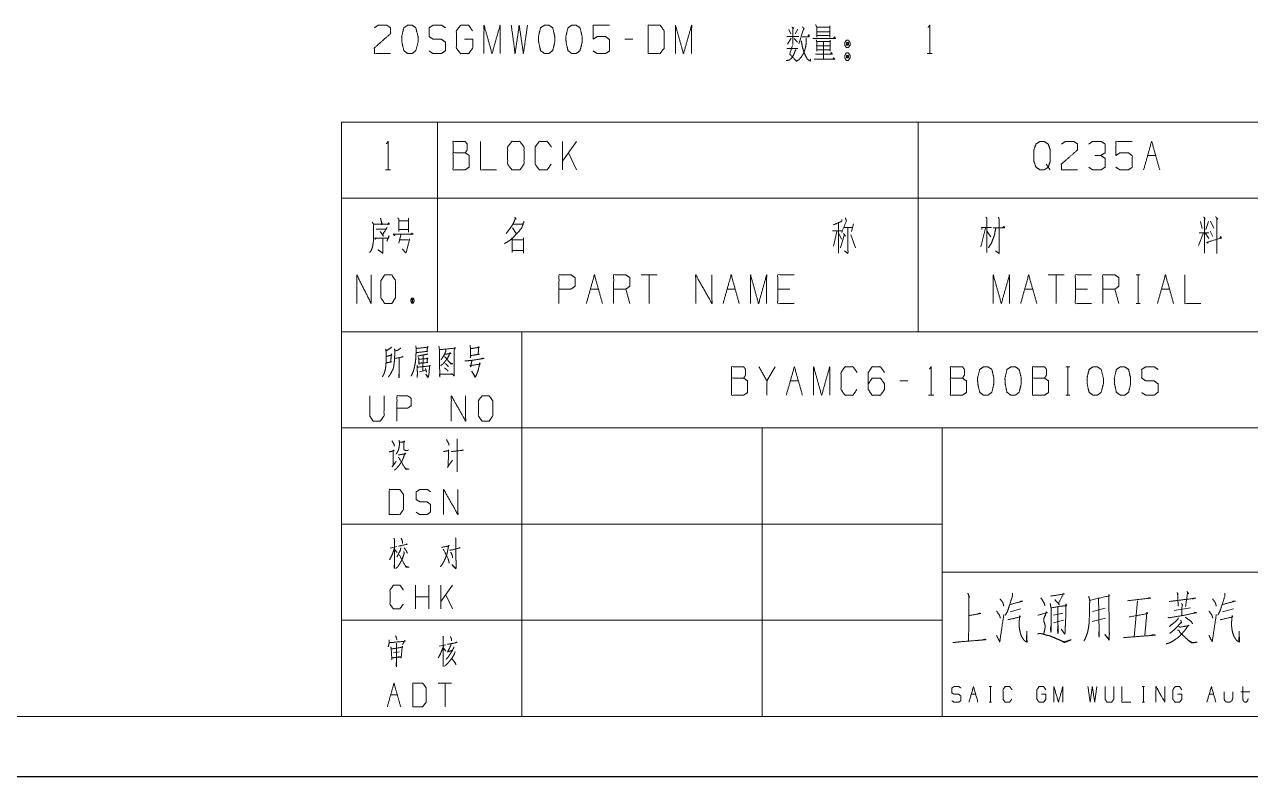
# Model space of a CAD drawing. Header units: millimetres. Extents: x 2210 to 79821, y -19430 to 2344.
# Drawn here: x 4108.9 to 4210.9, y 1492.8 to 1555.4 of the extents above; entities that cross this region are included whole.
import ezdxf

# ---------------------------------------------------------------- set-up
doc = ezdxf.new("R2010")
doc.units = ezdxf.units.MM
doc.layers.add('101', color=7, linetype='Continuous', true_color=0xffffff)

msp = doc.modelspace()

# ---------------------------------------------------------------- linework, layer by layer
msp.add_line((2209.78, 1492.82), (13049.16, 1492.82))
at = {"layer": '101', "color": 72, "linetype": 'Continuous', "lineweight": 18}
for p, q in [((4172.5, 1554.97), (4172.66, 1554.62)), ((4173.25, 1555.02), (4173.02, 1554.62)), ((4159.52, 1554.17), (4158.84, 1554.17)), ((4172.7, 1554.27), (4172.38, 1553.77)), ((4172.93, 1554.24), (4173.21, 1553.92)), ((4172.34, 1553.39), (4173.26, 1553.39)), ((4184.01, 1552.97), (4184.43, 1552.97)), ((4135.27, 1547.28), (4143.27, 1547.28)), ((4135.27, 1547.28), (4135.27, 1540.93)), ((4143.27, 1547.28), (4143.27, 1540.93)), ((4143.27, 1547.28), (4183.27, 1547.28)), ((4183.27, 1547.28), (4213.27, 1547.28)), ((4183.27, 1547.28), (4183.27, 1540.93)), ((4153.67, 1543.3), (4153.67, 1545.67)), ((4154.84, 1545.67), (4153.67, 1544.02)), ((4154.84, 1543.3), (4154.17, 1544.72)), ((4202.35, 1544.5), (4203.02, 1544.5)), ((4138.93, 1543.3), (4139.36, 1543.3)), ((4135.27, 1540.93), (4135.27, 1529.82)), ((4135.27, 1540.93), (4143.27, 1540.93)), ((4143.27, 1540.93), (4143.27, 1529.82)), ((4143.27, 1540.93), (4183.27, 1540.93)), ((4183.27, 1540.93), (4183.27, 1529.82)), ((4183.27, 1540.93), (4213.27, 1540.93)), ((4140.03, 1539.05), (4140.84, 1539.05)), ((4140.86, 1539.27), (4140.86, 1538.12)), ((4149.5, 1538.47), (4149.81, 1538)), ((4176.62, 1538.9), (4176.62, 1536.37)), ((4177.04, 1538.5), (4177.82, 1538.5)), ((4177.89, 1538.8), (4177.72, 1538.17)), ((4188.87, 1538.45), (4188.48, 1536.9)), ((4206.76, 1539), (4206.88, 1538.42)), ((4207.41, 1539), (4207.2, 1538.35)), ((4207.59, 1539.02), (4207.87, 1538.45)), ((4140.03, 1538.35), (4140.84, 1538.35)), ((4140.21, 1537.9), (4140.03, 1537.2)), ((4140.07, 1537.47), (4140.86, 1537.47)), ((4176.14, 1538.22), (4176.9, 1538.22)), ((4176.48, 1538.17), (4176.21, 1536.95)), ((4176.66, 1538), (4176.87, 1537.52)), ((4177.13, 1537.95), (4176.81, 1536.82)), ((4177.06, 1538), (4177.2, 1537.77)), ((4177.65, 1537.9), (4178.05, 1536.8)), ((4189.01, 1538.17), (4189.31, 1537.72)), ((4206.99, 1538.07), (4206.58, 1537)), ((4206.64, 1538.07), (4207.45, 1538.07)), ((4207.13, 1538.07), (4207.45, 1537.6)), ((4207.57, 1538.2), (4207.79, 1537.75)), ((4161.54, 1534.56), (4160.2, 1534.56)), ((4160.87, 1534.56), (4160.87, 1532.18)), ((4195.41, 1534.56), (4194.07, 1534.56)), ((4194.74, 1534.56), (4194.74, 1532.18)), ((4201.39, 1534.56), (4201.73, 1534.56)), ((4201.57, 1534.56), (4201.57, 1532.18)), ((4155.98, 1533.38), (4156.66, 1533.38)), ((4159.27, 1532.18), (4158.93, 1533.38)), ((4167.37, 1533.38), (4168.04, 1533.38)), ((4172.59, 1533.38), (4171.58, 1533.38)), ((4192.12, 1533.38), (4192.8, 1533.38)), ((4197.35, 1533.38), (4196.34, 1533.38)), ((4199.96, 1532.18), (4199.63, 1533.38)), ((4203.51, 1533.38), (4204.18, 1533.38)), ((4141.11, 1532.63), (4141.25, 1532.21)), ((4201.39, 1532.18), (4201.73, 1532.18)), ((4135.27, 1529.82), (4143.27, 1529.82)), ((4143.27, 1529.82), (4183.27, 1529.82)), ((4183.27, 1529.82), (4213.27, 1529.82)), ((4142.06, 1527.87), (4142.04, 1526.57)), ((4141.76, 1526.48), (4142.31, 1526.63)), ((4171.35, 1526.92), (4170.68, 1525.74)), ((4195.54, 1526.92), (4195.88, 1526.92)), ((4195.72, 1526.92), (4195.72, 1524.54)), ((4172.62, 1525.74), (4173.29, 1525.74)), ((4182.4, 1525.74), (4181.73, 1525.74)), ((4184.13, 1524.54), (4184.55, 1524.54)), ((4195.54, 1524.54), (4195.88, 1524.54)), ((4139.88, 1511.97), (4139.33, 1511.83)), ((4139.69, 1511.72), (4139.9, 1511.45)), ((4141.43, 1506.77), (4141.43, 1508.73)), ((4142.55, 1506.77), (4142.55, 1508.73)), ((4143.55, 1506.77), (4143.55, 1508.73)), ((4144.52, 1508.73), (4143.55, 1507.37)), ((4144.52, 1506.77), (4143.96, 1507.95)), ((4142.55, 1507.76), (4141.43, 1507.76)), ((4198.81, 1506.83), (4197.76, 1506.55)), ((4201.51, 1507.45), (4201.24, 1504.45)), ((4204.56, 1506.62), (4205.93, 1506.86)), ((4190.91, 1506.52), (4191.81, 1506.76)), ((4194.51, 1506.24), (4195.29, 1506.41)), ((4194.51, 1505.62), (4195.34, 1505.83)), ((4197.73, 1505.72), (4198.85, 1506)), ((4208.58, 1506.52), (4209.49, 1506.76)), ((4143.96, 1503.79), (4143.39, 1503.66)), ((4139.59, 1503.1), (4140.11, 1503.19)), ((4143.76, 1503.5), (4143.95, 1503.25)), ((4144.44, 1500.59), (4143.33, 1500.59)), ((4143.89, 1500.59), (4143.89, 1498.62)), ((4187.68, 1499.66), (4188.05, 1499.66)), ((4189.18, 1500.31), (4189.36, 1500.31)), ((4189.28, 1500.31), (4189.28, 1499)), ((4201.91, 1500.31), (4202.09, 1500.31)), ((4202, 1500.31), (4202, 1499)), ((4207.48, 1499.66), (4207.85, 1499.66)), ((4210.12, 1499.87), (4210.85, 1499.87)), ((4139.37, 1499.62), (4139.92, 1499.62)), ((4189.18, 1499), (4189.36, 1499)), ((4201.91, 1499), (4202.09, 1499))]:
    msp.add_line(p, q, dxfattribs=at)
at = {"layer": '101', "color": 133, "linetype": 'Continuous', "lineweight": 18}
for p, q in [((4135.27, 1529.82), (4315.27, 1529.82)), ((4135.27, 1529.82), (4135.27, 1497.82)), ((4150.27, 1529.82), (4150.27, 1497.82)), ((4135.27, 1521.82), (4315.27, 1521.82)), ((4170.27, 1521.82), (4170.27, 1497.82)), ((4185.27, 1521.82), (4185.27, 1497.82)), ((4135.27, 1513.82), (4185.27, 1513.82)), ((4185.27, 1509.82), (4294.27, 1509.82)), ((4135.27, 1505.82), (4185.27, 1505.82)), ((3925.27, 1497.82), (4315.27, 1497.82)), ((4135.27, 1497.82), (4315.27, 1497.82)), ((3900.27, 1492.82), (4320.27, 1492.82))]:
    msp.add_line(p, q, dxfattribs=at)
at = {"layer": '101', "color": 72, "linetype": 'Continuous', "lineweight": 18}
for points, knots in [([(4138.02, 1555.12), (4138.34, 1555.34), (4139.03, 1555.34), (4139.36, 1555.12), (4139.36, 1554.64), (4138, 1553.44), (4138.02, 1552.97), (4139.36, 1552.97)], [0, 0, 0.069691, 0.192976, 0.265273, 0.350228, 0.674741, 0.759753, 1, 1]), ([(4141.13, 1552.97), (4141.46, 1553.22), (4141.64, 1553.92), (4141.64, 1554.39), (4141.46, 1555.12), (4141.13, 1555.34), (4140.79, 1555.34), (4140.46, 1555.12), (4140.28, 1554.39), (4140.3, 1553.92), (4140.46, 1553.22), (4140.79, 1552.97), (4141.13, 1552.97)], [0, 0, 0.067524, 0.18397, 0.260583, 0.380943, 0.446139, 0.500306, 0.565503, 0.685862, 0.762528, 0.878309, 0.945834, 1, 1]), ([(4142.56, 1553.19), (4142.89, 1552.97), (4143.58, 1552.97), (4143.92, 1553.22), (4143.92, 1553.92), (4143.58, 1554.17), (4142.91, 1554.17), (4142.56, 1554.39), (4142.56, 1555.12), (4142.91, 1555.34), (4143.58, 1555.34), (4143.92, 1555.12)], [0, 0, 0.068037, 0.184056, 0.254519, 0.372335, 0.442798, 0.555842, 0.62637, 0.748394, 0.818922, 0.931966, 1, 1]), ([(4145.52, 1554.17), (4146.19, 1554.17), (4146.19, 1553.44), (4145.86, 1552.97), (4145.17, 1552.97), (4144.83, 1553.44), (4144.83, 1554.87), (4145.19, 1555.34), (4145.84, 1555.34), (4146.18, 1554.87)], [0, 0, 0.103298, 0.214798, 0.304263, 0.410276, 0.499742, 0.718897, 0.809959, 0.910536, 1, 1]), ([(4147.13, 1552.97), (4147.13, 1555.34), (4147.8, 1552.97), (4148.47, 1555.34), (4148.47, 1552.97)], [0, 0, 0.245192, 0.5, 0.754808, 1, 1]), ([(4149.4, 1555.34), (4149.72, 1552.97), (4150.06, 1555.34), (4150.41, 1552.97), (4150.75, 1555.34)], [0, 0, 0.249745, 0.499742, 0.750003, 1, 1]), ([(4152.51, 1552.97), (4152.85, 1553.22), (4153.02, 1553.92), (4153.02, 1554.39), (4152.85, 1555.12), (4152.51, 1555.34), (4152.17, 1555.34), (4151.84, 1555.12), (4151.66, 1554.39), (4151.68, 1553.92), (4151.84, 1553.22), (4152.17, 1552.97), (4152.51, 1552.97)], [0, 0, 0.067524, 0.18397, 0.260583, 0.380943, 0.446139, 0.500306, 0.565503, 0.685862, 0.762528, 0.878309, 0.945834, 1, 1]), ([(4154.79, 1552.97), (4155.12, 1553.22), (4155.3, 1553.92), (4155.3, 1554.39), (4155.12, 1555.12), (4154.79, 1555.34), (4154.45, 1555.34), (4154.12, 1555.12), (4153.94, 1554.39), (4153.96, 1553.92), (4154.12, 1553.22), (4154.45, 1552.97), (4154.79, 1552.97)], [0, 0, 0.067527, 0.183971, 0.260584, 0.380942, 0.446142, 0.500308, 0.565504, 0.685863, 0.762529, 0.87831, 0.945834, 1, 1]), ([(4156.21, 1553.19), (4156.55, 1552.97), (4157.24, 1552.97), (4157.58, 1553.19), (4157.58, 1554.14), (4157.24, 1554.39), (4156.55, 1554.39), (4156.21, 1554.17), (4156.21, 1555.34), (4157.58, 1555.34)], [0, 0, 0.062229, 0.168343, 0.230572, 0.376815, 0.441265, 0.54738, 0.609609, 0.790489, 1, 1]), ([(4160.79, 1552.97), (4161.78, 1552.97), (4162.13, 1553.44), (4162.13, 1554.87), (4161.78, 1555.34), (4160.79, 1555.34), (4160.79, 1552.97)], [0, 0, 0.142134, 0.22716, 0.43179, 0.516817, 0.65895, 1, 1]), ([(4163.06, 1552.97), (4163.06, 1555.34), (4163.73, 1552.97), (4164.41, 1555.34), (4164.41, 1552.97)], [0, 0, 0.245192, 0.5, 0.754808, 1, 1]), ([(4172.75, 1555.17), (4172.91, 1555.09), (4172.84, 1555.14), (4172.84, 1553.74), (4172.84, 1554.39), (4172.34, 1554.39), (4173.33, 1554.39)], [0, 0, 0.046317, 0.06912, 0.437818, 0.609, 0.739333, 1, 1]), ([(4173.63, 1555.19), (4173.79, 1555.02), (4173.74, 1555.07), (4173.33, 1553.79)], [0, 0, 0.14354, 0.187773, 1, 1]), ([(4174.73, 1555.37), (4174.82, 1555.19), (4174.82, 1554.34), (4174.82, 1554.47), (4175.91, 1554.47), (4175.91, 1554.32), (4175.91, 1555.29), (4175.91, 1555.17), (4174.82, 1555.17), (4175.91, 1555.17), (4175.91, 1554.79), (4174.82, 1554.79)], [0, 0, 0.027308, 0.145701, 0.163112, 0.315749, 0.336642, 0.472446, 0.489857, 0.642494, 0.795131, 0.847363, 1, 1]), ([(4184.08, 1555.14), (4184.22, 1555.34), (4184.22, 1552.97)], [0, 0, 0.093492, 1, 1]), ([(4173.95, 1554.27), (4173.95, 1553.97), (4173.92, 1553.64), (4173.83, 1553.29), (4173.69, 1552.94), (4173.53, 1552.69), (4173.35, 1552.47), (4173.1, 1552.32)], [0, 0, 0.134098, 0.280225, 0.441582, 0.610313, 0.742765, 0.870659, 1, 1]), ([(4173.53, 1554.04), (4173.58, 1553.79), (4173.63, 1553.49), (4173.74, 1553.14), (4173.88, 1552.79), (4174.04, 1552.52), (4174.27, 1552.34), (4174.32, 1552.52)], [0, 0, 0.122115, 0.267684, 0.442435, 0.622809, 0.774611, 0.912622, 1, 1]), ([(4173.6, 1554.37), (4174.2, 1554.37), (4174.17, 1554.57), (4174.09, 1554.44)], [0, 0, 0.634148, 0.848463, 1, 1]), ([(4174.5, 1554.22), (4176.39, 1554.22), (4176.3, 1554.37), (4176.21, 1554.22)], [0, 0, 0.844514, 0.922259, 1, 1]), ([(4174.78, 1554.12), (4174.82, 1553.99), (4174.82, 1553.17), (4174.82, 1553.29), (4175.95, 1553.29), (4175.95, 1553.17), (4175.95, 1554.09), (4175.95, 1553.97), (4174.82, 1553.97), (4174.82, 1553.62), (4175.95, 1553.62), (4175.38, 1553.62), (4175.38, 1553.97), (4175.38, 1552.47), (4175.38, 1552.92), (4174.71, 1552.92), (4176.12, 1552.92), (4176.04, 1553.07), (4175.96, 1552.92)], [0, 0, 0.011506, 0.084582, 0.095654, 0.195851, 0.206923, 0.288856, 0.299928, 0.400126, 0.431127, 0.531325, 0.581424, 0.612426, 0.745291, 0.785151, 0.844643, 0.969891, 0.985312, 1, 1]), ([(4177.45, 1554.09), (4177.29, 1554.09), (4177.15, 1553.89), (4177.15, 1553.67), (4177.29, 1553.47), (4177.45, 1553.47), (4177.59, 1553.67), (4177.59, 1553.89), (4177.45, 1554.09)], [0, 0, 0.091012, 0.231146, 0.359874, 0.500007, 0.591019, 0.731146, 0.859874, 1, 1]), ([(4177.29, 1553.67), (4177.45, 1553.67), (4177.29, 1553.89), (4177.29, 1553.67)], [0, 0, 0.241161, 0.658901, 1, 1]), ([(4177.45, 1553.67), (4177.45, 1553.89), (4177.29, 1553.89)], [0, 0, 0.585819, 1, 1]), ([(4173.09, 1553.32), (4172.95, 1553.02), (4172.86, 1552.79), (4172.7, 1552.57), (4172.54, 1552.44), (4172.27, 1552.39)], [0, 0, 0.251052, 0.434034, 0.642625, 0.795759, 1, 1]), ([(4172.79, 1553.64), (4172.57, 1552.94), (4173.1, 1552.37)], [0, 0, 0.483241, 1, 1]), ([(4177.59, 1552.82), (4177.45, 1553.04), (4177.29, 1553.04), (4177.15, 1552.82), (4177.15, 1552.62), (4177.29, 1552.39), (4177.45, 1552.39), (4177.59, 1552.62), (4177.59, 1552.82)], [0, 0, 0.149197, 0.238512, 0.387715, 0.500002, 0.649203, 0.738518, 0.887713, 1, 1]), ([(4177.29, 1552.82), (4177.29, 1552.62), (4177.45, 1552.62)], [0, 0, 0.556976, 1, 1]), ([(4177.45, 1552.82), (4177.29, 1552.82), (4177.45, 1552.62), (4177.45, 1552.82)], [0, 0, 0.258824, 0.674604, 1, 1]), ([(4174.6, 1552.52), (4176.32, 1552.52), (4176.23, 1552.62), (4176.16, 1552.47)], [0, 0, 0.851379, 0.917654, 1, 1]), ([(4139.01, 1545.47), (4139.15, 1545.67), (4139.15, 1543.3)], [0, 0, 0.093491, 1, 1]), ([(4144.56, 1544.72), (4144.56, 1545.67), (4145.57, 1545.67), (4145.73, 1545.45), (4145.73, 1544.97), (4145.57, 1544.72), (4144.56, 1544.72), (4144.56, 1543.3), (4145.55, 1543.3), (4145.89, 1543.52), (4145.89, 1544.5), (4145.57, 1544.72)], [0, 0, 0.115917, 0.238846, 0.272468, 0.330427, 0.366584, 0.489512, 0.663388, 0.78416, 0.833484, 0.952452, 1, 1]), ([(4146.84, 1545.67), (4146.84, 1543.3), (4148.18, 1543.3)], [0, 0, 0.638733, 1, 1]), ([(4149.45, 1543.3), (4150.12, 1543.3), (4150.46, 1543.77), (4150.46, 1545.2), (4150.12, 1545.67), (4149.45, 1545.67), (4149.1, 1545.2), (4149.1, 1543.77), (4149.45, 1543.3)], [0, 0, 0.102684, 0.191619, 0.409477, 0.498411, 0.601095, 0.691619, 0.909477, 1, 1]), ([(4152.72, 1543.77), (4152.38, 1543.3), (4151.73, 1543.3), (4151.39, 1543.77), (4151.39, 1545.2), (4151.73, 1545.67), (4152.4, 1545.67), (4152.74, 1545.2)], [0, 0, 0.11457, 0.243368, 0.357935, 0.638584, 0.753151, 0.88543, 1, 1]), ([(4193.92, 1543.77), (4194.08, 1543.52), (4193.74, 1543.3), (4193.41, 1543.3), (4193.07, 1543.52), (4192.89, 1544), (4192.89, 1544.97), (4193.07, 1545.45), (4193.41, 1545.67), (4193.74, 1545.67), (4194.08, 1545.45), (4194.25, 1544.97), (4194.25, 1544.02), (4194.08, 1543.52), (4194.25, 1543.3)], [0, 0, 0.043279, 0.102317, 0.151367, 0.210407, 0.284429, 0.426831, 0.500853, 0.559894, 0.608944, 0.667982, 0.742004, 0.880755, 0.958211, 1, 1]), ([(4195.19, 1545.45), (4195.51, 1545.67), (4196.19, 1545.67), (4196.53, 1545.45), (4196.53, 1544.97), (4195.17, 1543.77), (4195.19, 1543.3), (4196.53, 1543.3)], [0, 0, 0.069691, 0.192979, 0.265274, 0.350227, 0.674741, 0.759752, 1, 1]), ([(4198.47, 1544.5), (4198.81, 1544.72), (4198.81, 1545.45), (4198.47, 1545.67), (4197.78, 1545.67), (4197.45, 1545.45)], [0, 0, 0.153872, 0.429851, 0.583723, 0.846122, 1, 1]), ([(4199.72, 1543.52), (4200.06, 1543.3), (4200.75, 1543.3), (4201.08, 1543.52), (4201.08, 1544.47), (4200.75, 1544.72), (4200.06, 1544.72), (4199.72, 1544.5), (4199.72, 1545.67), (4201.08, 1545.67)], [0, 0, 0.062229, 0.168345, 0.230571, 0.376816, 0.441264, 0.547379, 0.609609, 0.79049, 1, 1]), ([(4197.46, 1543.52), (4197.78, 1543.3), (4198.47, 1543.3), (4198.81, 1543.52), (4198.81, 1544.25), (4198.47, 1544.5), (4197.96, 1544.5)], [0, 0, 0.124123, 0.34369, 0.472445, 0.703376, 0.836727, 1, 1]), ([(4137.83, 1538.95), (4137.95, 1538.77), (4137.92, 1537.27), (4137.86, 1536.9), (4137.75, 1536.6), (4137.61, 1536.42)], [0, 0, 0.081566, 0.649824, 0.793832, 0.914832, 1, 1]), ([(4137.97, 1538.77), (4139.27, 1538.77), (4139.19, 1538.9), (4139.12, 1538.72)], [0, 0, 0.79327, 0.883171, 1, 1]), ([(4138.16, 1538.37), (4138.97, 1538.37), (4139.07, 1538.5), (4138.68, 1537.9), (4138.77, 1537.77), (4138.49, 1538.17)], [0, 0, 0.349352, 0.41636, 0.723317, 0.790325, 1, 1]), ([(4138.52, 1539.27), (4138.63, 1538.82), (4138.66, 1538.9), (4138.61, 1538.72)], [0, 0, 0.638265, 0.750293, 1, 1]), ([(4139.96, 1539.3), (4140.04, 1539.2), (4140.04, 1538.17)], [0, 0, 0.110318, 1, 1]), ([(4149.59, 1538.77), (4150.35, 1538.77), (4150.47, 1539), (4150.24, 1538.42), (4149.81, 1537.95), (4149.41, 1537.52), (4148.83, 1537.15)], [0, 0, 0.213824, 0.286066, 0.460275, 0.639447, 0.80491, 1, 1]), ([(4149.69, 1539.37), (4149.8, 1539.2), (4149.74, 1539.27), (4149.55, 1538.8), (4149.32, 1538.45), (4148.97, 1538)], [0, 0, 0.113643, 0.164652, 0.449685, 0.682203, 1, 1]), ([(4176.9, 1539.17), (4176.9, 1539.02), (4176.21, 1538.72)], [0, 0, 0.166335, 1, 1]), ([(4177.2, 1539.3), (4177.29, 1539.05), (4176.9, 1538.1)], [0, 0, 0.205285, 1, 1]), ([(4177.42, 1538.5), (4177.42, 1536.35), (4177.13, 1536.55)], [0, 0, 0.861245, 1, 1]), ([(4188.57, 1538.35), (4188.55, 1538.5), (4189.36, 1538.5)], [0, 0, 0.156667, 1, 1]), ([(4188.9, 1539.37), (4188.97, 1539.27), (4188.97, 1536.42)], [0, 0, 0.041199, 1, 1]), ([(4189.73, 1538.45), (4189.66, 1538.2), (4189.63, 1537.97), (4189.56, 1537.72), (4189.45, 1537.47), (4189.36, 1537.2), (4189.22, 1537), (4189.11, 1536.8)], [0, 0, 0.146031, 0.274053, 0.420084, 0.572724, 0.735083, 0.872755, 1, 1]), ([(4189.49, 1538.47), (4190.47, 1538.47), (4190.39, 1538.6), (4190.28, 1538.47)], [0, 0, 0.757413, 0.874554, 1, 1]), ([(4189.94, 1539.35), (4190, 1539.2), (4190, 1536.35), (4189.7, 1536.55)], [0, 0, 0.047209, 0.892896, 1, 1]), ([(4207.03, 1539.4), (4207.13, 1539.2), (4207.08, 1539.27), (4207.08, 1536.37)], [0, 0, 0.070344, 0.098885, 1, 1]), ([(4208.01, 1539.4), (4208.19, 1539.2), (4208.12, 1539.27), (4208.12, 1536.35)], [0, 0, 0.081006, 0.11229, 1, 1]), ([(4138.17, 1537.65), (4138.08, 1537.52), (4138.03, 1537.62), (4139.18, 1537.62), (4139.23, 1537.82), (4139.05, 1537.37)], [0, 0, 0.074524, 0.127161, 0.67261, 0.770465, 1, 1]), ([(4138.71, 1537.65), (4138.71, 1536.37), (4138.3, 1536.65)], [0, 0, 0.721581, 1, 1]), ([(4139.73, 1537.9), (4139.68, 1537.82), (4139.59, 1537.95), (4141.23, 1537.95), (4141.14, 1538.02), (4141.03, 1537.9)], [0, 0, 0.040633, 0.112439, 0.86841, 0.923643, 1, 1]), ([(4140.94, 1537.55), (4140.64, 1536.37), (4140.34, 1536.72)], [0, 0, 0.725031, 1, 1]), ([(4149.43, 1537.62), (4149.48, 1537.55), (4149.48, 1536.42), (4149.48, 1536.6), (4150.42, 1536.6), (4150.42, 1536.37), (4150.42, 1537.65), (4150.42, 1537.47), (4149.51, 1537.47)], [0, 0, 0.018725, 0.248079, 0.283757, 0.474741, 0.520613, 0.780549, 0.816226, 1, 1]), ([(4207.41, 1537.32), (4207.36, 1537.2), (4207.25, 1537.27), (4208.49, 1537.62), (4208.44, 1537.75), (4208.37, 1537.6)], [0, 0, 0.073272, 0.143369, 0.837239, 0.91051, 1, 1]), ([(4136.55, 1532.18), (4136.55, 1534.56), (4137.74, 1532.18), (4137.74, 1534.56)], [0, 0, 0.320621, 0.679379, 1, 1]), ([(4138.87, 1532.18), (4139.46, 1532.18), (4139.76, 1532.66), (4139.76, 1534.08), (4139.46, 1534.56), (4138.87, 1534.56), (4138.55, 1534.08), (4138.55, 1532.66), (4138.87, 1532.18)], [0, 0, 0.094594, 0.183574, 0.409674, 0.498654, 0.593248, 0.683574, 0.909674, 1, 1]), ([(4153.37, 1532.18), (4153.37, 1534.56), (4154.38, 1534.56), (4154.71, 1534.33), (4154.71, 1533.61), (4154.36, 1533.38), (4153.37, 1533.38)], [0, 0, 0.401146, 0.571314, 0.639588, 0.762043, 0.832817, 1, 1]), ([(4157.92, 1532.18), (4157.92, 1534.56), (4158.93, 1534.56), (4159.27, 1534.33), (4159.27, 1533.61), (4158.93, 1533.38), (4157.92, 1533.38)], [0, 0, 0.400952, 0.571034, 0.639278, 0.761674, 0.829918, 1, 1]), ([(4164.75, 1532.18), (4164.75, 1534.56), (4166.1, 1532.18), (4166.1, 1534.56)], [0, 0, 0.317574, 0.682426, 1, 1]), ([(4169.31, 1532.18), (4169.31, 1534.56), (4169.98, 1532.18), (4170.65, 1534.56), (4170.65, 1532.18)], [0, 0, 0.245192, 0.5, 0.754808, 1, 1]), ([(4172.93, 1532.18), (4171.58, 1532.18), (4171.58, 1534.56), (4172.93, 1534.56)], [0, 0, 0.26539, 0.73461, 1, 1]), ([(4189.51, 1532.18), (4189.51, 1534.56), (4190.18, 1532.18), (4190.86, 1534.56), (4190.86, 1532.18)], [0, 0, 0.245192, 0.5, 0.754808, 1, 1]), ([(4197.69, 1532.18), (4196.34, 1532.18), (4196.34, 1534.56), (4197.69, 1534.56)], [0, 0, 0.26539, 0.73461, 1, 1]), ([(4198.62, 1532.18), (4198.62, 1534.56), (4199.63, 1534.56), (4199.96, 1534.33), (4199.96, 1533.61), (4199.63, 1533.38), (4198.62, 1533.38)], [0, 0, 0.400952, 0.571034, 0.639278, 0.761674, 0.829918, 1, 1]), ([(4205.45, 1534.56), (4205.45, 1532.18), (4206.79, 1532.18)], [0, 0, 0.638733, 1, 1]), ([(4141.11, 1532.21), (4141.25, 1532.21), (4141.33, 1532.43), (4141.25, 1532.63), (4141.11, 1532.63), (4141.03, 1532.43), (4141.11, 1532.21), (4141.25, 1532.63)], [0, 0, 0.086283, 0.23189, 0.363169, 0.449452, 0.580731, 0.726338, 1, 1]), ([(4139.47, 1528.55), (4139.4, 1528.51), (4138.98, 1528.22), (4138.95, 1528.4), (4139, 1528.22), (4139, 1527.65), (4138.98, 1527.3), (4138.97, 1527.05), (4138.94, 1526.81), (4138.89, 1526.59), (4138.83, 1526.37), (4138.75, 1526.21), (4138.69, 1526.08)], [0, 0, 0.024363, 0.186803, 0.243942, 0.302154, 0.485023, 0.597668, 0.675195, 0.753199, 0.825098, 0.898191, 0.953346, 1, 1]), ([(4140.2, 1528.47), (4139.95, 1528.29), (4139.72, 1528.22), (4139.69, 1528.4), (4139.72, 1528.13), (4139.7, 1527.87), (4139.69, 1527.58), (4139.67, 1527.34), (4139.64, 1527.12), (4139.61, 1526.88), (4139.56, 1526.7), (4139.48, 1526.57), (4139.4, 1526.41), (4139.33, 1526.28), (4139.25, 1526.17), (4139.17, 1526.08)], [0, 0, 0.096323, 0.172941, 0.229419, 0.31342, 0.396988, 0.487497, 0.564126, 0.634338, 0.711439, 0.768976, 0.817389, 0.871907, 0.92032, 0.962889, 1, 1]), ([(4141.46, 1528.66), (4141.48, 1528.47), (4141.48, 1528.11), (4141.46, 1527.78), (4141.45, 1527.56), (4141.42, 1527.27), (4141.37, 1527.03), (4141.32, 1526.77), (4141.26, 1526.57), (4141.18, 1526.37), (4141.06, 1526.13)], [0, 0, 0.076501, 0.212087, 0.339339, 0.424292, 0.535104, 0.630036, 0.733301, 0.813244, 0.895184, 1, 1]), ([(4141.51, 1528.44), (4142.48, 1528.55), (4142.43, 1528.6), (4142.39, 1528.2), (4142.46, 1528.2), (4141.5, 1528.09)], [0, 0, 0.39108, 0.416924, 0.577585, 0.60892, 1, 1]), ([(4143.38, 1528.62), (4143.42, 1528.33), (4143.45, 1526.06), (4143.43, 1526.3), (4144.54, 1526.3), (4144.46, 1526.32), (4144.3, 1526.3)], [0, 0, 0.069512, 0.617083, 0.675676, 0.942511, 0.962039, 1, 1]), ([(4143.43, 1528.33), (4144.74, 1528.47), (4144.7, 1528.53), (4144.66, 1528.33), (4144.65, 1526.35), (4144.63, 1526.13), (4144.52, 1526.3)], [0, 0, 0.32813, 0.348326, 0.398409, 0.893176, 0.948286, 1, 1]), ([(4143.95, 1528.31), (4143.95, 1528.2), (4143.81, 1527.87), (4143.63, 1527.6), (4143.56, 1527.49)], [0, 0, 0.119857, 0.510439, 0.853216, 1, 1]), ([(4145.96, 1528.69), (4146.02, 1528.42), (4146.02, 1527.65), (4146.02, 1527.85), (4146.77, 1527.96), (4146.65, 1527.96), (4146.68, 1528.51), (4146.69, 1528.6), (4146.72, 1528.53), (4146.61, 1528.51), (4146.02, 1528.42)], [0, 0, 0.076615, 0.294118, 0.350048, 0.563217, 0.598361, 0.753969, 0.779212, 0.799823, 0.831203, 1, 1]), ([(4139.03, 1527.23), (4139.06, 1527.25), (4139.42, 1527.32), (4139.37, 1527.3), (4139.42, 1527.98), (4139.45, 1527.89), (4139.01, 1527.78)], [0, 0, 0.022681, 0.239273, 0.269981, 0.676983, 0.732557, 1, 1]), ([(4139.7, 1527.6), (4140.4, 1527.74), (4140.36, 1527.76), (4140.28, 1527.71)], [0, 0, 0.834819, 0.895271, 1, 1]), ([(4140.06, 1527.65), (4140.06, 1526.01), (4140.04, 1526.13), (4140.06, 1526.3)], [0, 0, 0.849785, 0.907773, 1, 1]), ([(4142.46, 1528), (4142.42, 1527.96), (4142.03, 1527.89), (4141.81, 1527.85), (4141.6, 1527.8)], [0, 0, 0.07226, 0.516589, 0.766867, 1, 1]), ([(4141.68, 1527.69), (4141.7, 1527.54), (4141.73, 1527.1), (4141.71, 1527.21), (4142.45, 1527.27), (4142.39, 1527.27), (4142.43, 1527.67), (4142.46, 1527.6), (4141.7, 1527.54)], [0, 0, 0.056492, 0.217482, 0.258029, 0.525926, 0.548635, 0.694164, 0.720796, 1, 1]), ([(4143.87, 1527.98), (4143.93, 1527.96), (4144.37, 1528.02), (4144.32, 1528.09), (4144.12, 1527.67), (4143.96, 1527.45), (4143.82, 1527.27), (4143.68, 1527.12), (4143.52, 1527.01)], [0, 0, 0.033928, 0.260451, 0.302015, 0.540804, 0.679359, 0.795007, 0.902031, 1, 1]), ([(4143.84, 1527.74), (4143.88, 1527.74), (4144.37, 1527.16), (4144.54, 1527.16), (4144.37, 1527.21), (4144.29, 1527.25)], [0, 0, 0.037884, 0.645156, 0.784053, 0.927468, 1, 1]), ([(4145.54, 1527.41), (4145.74, 1527.41), (4146.15, 1527.45), (4147.15, 1527.6), (4147.04, 1527.63), (4146.88, 1527.58)], [0, 0, 0.107045, 0.322389, 0.855631, 0.914429, 1, 1]), ([(4146.13, 1527.45), (4146.02, 1526.92), (4145.99, 1527.01), (4146.82, 1527.14), (4146.77, 1527.23), (4146.77, 1527.14), (4146.68, 1526.77), (4146.61, 1526.52), (4146.54, 1526.32), (4146.47, 1526.17), (4146.43, 1526.06), (4146.4, 1526.04), (4146.12, 1526.54), (4146.41, 1526.08)], [0, 0, 0.136367, 0.159976, 0.371153, 0.396349, 0.418608, 0.516111, 0.579315, 0.633124, 0.675136, 0.705359, 0.714999, 0.861275, 1, 1]), ([(4141.56, 1527.05), (4141.57, 1526.85), (4141.59, 1526.35), (4141.57, 1526.01), (4141.56, 1526.1), (4141.59, 1526.32)], [0, 0, 0.147471, 0.523365, 0.768668, 0.835023, 1, 1]), ([(4141.59, 1526.88), (4142.65, 1526.99), (4142.62, 1527.05), (4142.6, 1526.94), (4142.56, 1526.43), (4142.54, 1526.24), (4142.48, 1526.01), (4142.28, 1526.3), (4142.49, 1526.08)], [0, 0, 0.374083, 0.399749, 0.43883, 0.61759, 0.687459, 0.767887, 0.891105, 1, 1]), ([(4142.26, 1526.77), (4142.32, 1526.59), (4142.35, 1526.46)], [0, 0, 0.579215, 1, 1]), ([(4143.85, 1526.81), (4144.06, 1526.66), (4144.15, 1526.54)], [0, 0, 0.637944, 1, 1]), ([(4143.91, 1527.18), (4144.09, 1527.03), (4144.16, 1526.92)], [0, 0, 0.630834, 1, 1]), ([(4167.73, 1525.97), (4167.73, 1526.92), (4168.74, 1526.92), (4168.9, 1526.69), (4168.9, 1526.22), (4168.74, 1525.97), (4167.73, 1525.97), (4167.73, 1524.54), (4168.72, 1524.54), (4169.06, 1524.77), (4169.06, 1525.74), (4168.74, 1525.97)], [0, 0, 0.115917, 0.238848, 0.272469, 0.330428, 0.366583, 0.489514, 0.663389, 0.784164, 0.833487, 0.952454, 1, 1]), ([(4170.68, 1524.54), (4170.68, 1525.74), (4170.01, 1526.92)], [0, 0, 0.469959, 1, 1]), ([(4172.28, 1524.54), (4172.96, 1526.92), (4173.63, 1524.54)], [0, 0, 0.500001, 1, 1]), ([(4174.56, 1524.54), (4174.56, 1526.92), (4175.23, 1524.54), (4175.9, 1526.92), (4175.9, 1524.54)], [0, 0, 0.245192, 0.5, 0.754808, 1, 1]), ([(4178.16, 1525.02), (4177.83, 1524.54), (4177.17, 1524.54), (4176.84, 1525.02), (4176.84, 1526.44), (4177.17, 1526.92), (4177.84, 1526.92), (4178.18, 1526.44)], [0, 0, 0.11457, 0.243368, 0.357935, 0.638584, 0.753151, 0.88543, 1, 1]), ([(4179.11, 1525.49), (4179.43, 1525.97), (4180.12, 1525.97), (4180.46, 1525.49), (4180.46, 1525.02), (4180.12, 1524.54), (4179.43, 1524.54), (4179.11, 1525.02), (4179.11, 1526.44), (4179.43, 1526.92), (4180.12, 1526.92), (4180.46, 1526.44)], [0, 0, 0.076964, 0.169762, 0.248073, 0.312018, 0.39033, 0.483127, 0.560092, 0.751927, 0.828891, 0.921688, 1, 1]), ([(4184.2, 1526.72), (4184.34, 1526.92), (4184.34, 1524.54)], [0, 0, 0.09349, 1, 1]), ([(4185.94, 1525.97), (4185.94, 1526.92), (4186.95, 1526.92), (4187.11, 1526.69), (4187.11, 1526.22), (4186.95, 1525.97), (4185.94, 1525.97), (4185.94, 1524.54), (4186.93, 1524.54), (4187.27, 1524.77), (4187.27, 1525.74), (4186.95, 1525.97)], [0, 0, 0.115917, 0.238845, 0.272468, 0.330427, 0.366583, 0.489512, 0.663388, 0.78416, 0.833484, 0.952452, 1, 1]), ([(4189.05, 1524.54), (4189.39, 1524.79), (4189.56, 1525.49), (4189.56, 1525.97), (4189.39, 1526.69), (4189.05, 1526.92), (4188.71, 1526.92), (4188.38, 1526.69), (4188.2, 1525.97), (4188.22, 1525.49), (4188.38, 1524.79), (4188.71, 1524.54), (4189.05, 1524.54)], [0, 0, 0.067524, 0.183971, 0.260583, 0.380943, 0.446139, 0.500306, 0.565503, 0.685862, 0.762528, 0.878309, 0.945833, 1, 1]), ([(4191.33, 1524.54), (4191.66, 1524.79), (4191.84, 1525.49), (4191.84, 1525.97), (4191.66, 1526.69), (4191.33, 1526.92), (4190.99, 1526.92), (4190.65, 1526.69), (4190.48, 1525.97), (4190.5, 1525.49), (4190.65, 1524.79), (4190.99, 1524.54), (4191.33, 1524.54)], [0, 0, 0.067524, 0.183971, 0.260583, 0.380943, 0.446139, 0.500306, 0.565503, 0.685862, 0.762528, 0.878309, 0.945833, 1, 1]), ([(4192.77, 1525.97), (4192.77, 1526.92), (4193.78, 1526.92), (4193.94, 1526.69), (4193.94, 1526.22), (4193.78, 1525.97), (4192.77, 1525.97), (4192.77, 1524.54), (4193.76, 1524.54), (4194.1, 1524.77), (4194.1, 1525.74), (4193.78, 1525.97)], [0, 0, 0.115917, 0.238847, 0.27247, 0.330428, 0.366585, 0.489515, 0.66339, 0.784165, 0.833487, 0.952454, 1, 1]), ([(4198.16, 1524.54), (4198.49, 1524.79), (4198.67, 1525.49), (4198.67, 1525.97), (4198.49, 1526.69), (4198.16, 1526.92), (4197.82, 1526.92), (4197.48, 1526.69), (4197.31, 1525.97), (4197.32, 1525.49), (4197.48, 1524.79), (4197.82, 1524.54), (4198.16, 1524.54)], [0, 0, 0.067527, 0.183973, 0.260585, 0.380944, 0.446144, 0.500307, 0.565506, 0.685865, 0.76253, 0.87831, 0.945837, 1, 1]), ([(4200.43, 1524.54), (4200.77, 1524.79), (4200.94, 1525.49), (4200.94, 1525.97), (4200.77, 1526.69), (4200.43, 1526.92), (4200.1, 1526.92), (4199.76, 1526.69), (4199.58, 1525.97), (4199.6, 1525.49), (4199.76, 1524.79), (4200.1, 1524.54), (4200.43, 1524.54)], [0, 0, 0.067524, 0.183971, 0.260583, 0.380943, 0.446139, 0.500306, 0.565503, 0.685862, 0.762528, 0.878309, 0.945833, 1, 1]), ([(4201.86, 1524.77), (4202.2, 1524.54), (4202.89, 1524.54), (4203.22, 1524.79), (4203.22, 1525.49), (4202.89, 1525.74), (4202.21, 1525.74), (4201.86, 1525.97), (4201.86, 1526.69), (4202.21, 1526.92), (4202.89, 1526.92), (4203.22, 1526.69)], [0, 0, 0.068037, 0.184056, 0.254519, 0.372335, 0.442798, 0.555843, 0.62637, 0.748394, 0.818922, 0.931966, 1, 1]), ([(4137.62, 1524.5), (4137.62, 1522.82), (4137.9, 1522.4), (4138.5, 1522.4), (4138.81, 1522.82), (4138.81, 1524.5)], [0, 0, 0.33715, 0.438599, 0.557782, 0.66285, 1, 1]), ([(4139.89, 1522.4), (4139.89, 1524.5), (4140.77, 1524.5), (4141.07, 1524.3), (4141.07, 1523.66), (4140.76, 1523.46), (4139.89, 1523.46)], [0, 0, 0.401145, 0.571312, 0.639588, 0.762043, 0.832818, 1, 1]), ([(4144.41, 1522.4), (4144.41, 1524.5), (4145.6, 1522.4), (4145.6, 1524.5)], [0, 0, 0.317575, 0.682425, 1, 1]), ([(4146.97, 1522.4), (4147.56, 1522.4), (4147.86, 1522.82), (4147.86, 1524.08), (4147.56, 1524.5), (4146.97, 1524.5), (4146.66, 1524.08), (4146.66, 1522.82), (4146.97, 1522.4)], [0, 0, 0.102684, 0.19162, 0.409478, 0.498414, 0.601098, 0.69162, 0.909478, 1, 1]), ([(4139.46, 1520.76), (4139.65, 1520.45), (4139.68, 1520.32)], [0, 0, 0.726452, 1, 1]), ([(4140.07, 1520.81), (4140.09, 1520.61), (4140.09, 1520.39), (4140.06, 1520.19), (4140.01, 1519.99), (4139.95, 1519.86), (4139.89, 1519.75), (4139.81, 1519.64)], [0, 0, 0.161539, 0.340478, 0.503498, 0.668955, 0.787647, 0.890428, 1, 1]), ([(4140.1, 1520.63), (4140.53, 1520.67), (4140.49, 1520.74), (4140.45, 1520.56), (4140.45, 1520.41), (4140.45, 1520.12), (4140.46, 1520.05), (4140.49, 1519.99), (4140.56, 1519.97), (4140.63, 1519.94), (4140.74, 1519.94), (4140.81, 1519.97), (4140.85, 1520.01)], [0, 0, 0.256861, 0.301243, 0.412007, 0.505689, 0.679669, 0.720918, 0.765306, 0.805452, 0.854617, 0.920845, 0.960991, 1, 1]), ([(4144.01, 1520.85), (4144.19, 1520.52), (4144.22, 1520.39)], [0, 0, 0.736529, 1, 1]), ([(4144.9, 1520.92), (4144.91, 1520.76), (4144.91, 1518.18), (4144.9, 1518.35), (4144.91, 1518.58)], [0, 0, 0.049515, 0.872926, 0.929447, 1, 1]), ([(4139.23, 1519.83), (4139.65, 1519.92), (4139.59, 1520.01), (4139.57, 1519.83), (4139.56, 1518.66), (4139.48, 1518.58), (4139.81, 1519.04)], [0, 0, 0.167422, 0.209474, 0.278414, 0.733408, 0.779231, 1, 1]), ([(4140.01, 1519.57), (4140.62, 1519.68), (4140.57, 1519.75), (4140.43, 1519.35), (4140.35, 1519.17), (4140.28, 1519.02), (4140.15, 1518.82), (4140.01, 1518.64), (4139.87, 1518.49), (4139.76, 1518.38), (4139.67, 1518.31)], [0, 0, 0.254941, 0.288363, 0.462053, 0.541623, 0.612966, 0.709673, 0.80267, 0.888733, 0.952733, 1, 1]), ([(4139.99, 1519.37), (4140.03, 1519.37), (4140.6, 1518.4), (4140.9, 1518.38), (4140.6, 1518.44), (4140.53, 1518.53)], [0, 0, 0.016597, 0.617583, 0.775731, 0.937327, 1, 1]), ([(4143.77, 1519.86), (4144.21, 1519.94), (4144.18, 1519.99), (4144.15, 1518.62), (4144.08, 1518.53), (4144.51, 1519.15)], [0, 0, 0.163595, 0.183435, 0.685805, 0.725489, 1, 1]), ([(4144.41, 1519.86), (4145.43, 1519.97), (4145.36, 1519.99), (4145.24, 1519.94)], [0, 0, 0.837047, 0.891364, 1, 1]), ([(4139.25, 1514.61), (4140.12, 1514.61), (4140.43, 1515.03), (4140.43, 1516.29), (4140.12, 1516.71), (4139.25, 1516.71), (4139.25, 1514.61)], [0, 0, 0.142136, 0.227161, 0.43179, 0.516816, 0.658952, 1, 1]), ([(4141.49, 1514.81), (4141.79, 1514.61), (4142.4, 1514.61), (4142.69, 1514.83), (4142.69, 1515.45), (4142.4, 1515.67), (4141.81, 1515.67), (4141.49, 1515.87), (4141.49, 1516.51), (4141.81, 1516.71), (4142.4, 1516.71), (4142.69, 1516.51)], [0, 0, 0.068036, 0.184055, 0.254519, 0.372335, 0.4428, 0.555844, 0.62637, 0.748394, 0.81892, 0.931964, 1, 1]), ([(4143.77, 1514.61), (4143.77, 1516.71), (4144.96, 1514.61), (4144.96, 1516.71)], [0, 0, 0.317575, 0.682425, 1, 1]), ([(4139.63, 1512.65), (4139.71, 1512.53), (4139.68, 1512.57), (4139.68, 1510.13), (4139.65, 1510.27), (4139.68, 1510.48)], [0, 0, 0.048142, 0.065074, 0.880813, 0.930182, 1, 1]), ([(4140.01, 1511.99), (4140.76, 1512.14), (4140.7, 1512.16), (4140.63, 1512.12)], [0, 0, 0.838754, 0.907252, 1, 1]), ([(4140.23, 1512.65), (4140.32, 1512.47), (4140.35, 1512.34), (4140.35, 1512.22)], [0, 0, 0.449924, 0.728677, 1, 1]), ([(4143.6, 1511.89), (4144.24, 1512.01), (4144.2, 1512.08), (4144.15, 1511.83), (4144.1, 1511.58), (4144.04, 1511.31), (4143.92, 1510.98), (4143.79, 1510.71), (4143.77, 1510.67), (4143.66, 1510.48), (4143.51, 1510.27)], [0, 0, 0.244428, 0.272774, 0.366789, 0.461906, 0.564547, 0.695473, 0.807142, 0.823507, 0.905515, 1, 1]), ([(4144.77, 1512.68), (4144.8, 1512.45), (4144.8, 1510.87), (4144.81, 1510.36), (4144.8, 1510.15), (4144.78, 1510.11), (4144.46, 1510.44), (4144.78, 1510.15)], [0, 0, 0.066217, 0.519982, 0.669307, 0.729162, 0.741827, 0.875056, 1, 1]), ([(4139.68, 1511.83), (4139.59, 1511.54), (4139.49, 1511.29), (4139.38, 1511.06), (4139.27, 1510.85)], [0, 0, 0.285939, 0.539663, 0.775435, 1, 1]), ([(4140.47, 1511.54), (4140.48, 1511.37), (4140.39, 1511.08), (4140.31, 1510.85), (4140.2, 1510.67), (4140.03, 1510.38), (4139.93, 1510.25), (4139.79, 1510.13)], [0, 0, 0.103476, 0.291956, 0.443856, 0.576191, 0.787107, 0.887318, 1, 1]), ([(4140.2, 1511.85), (4140.19, 1511.68), (4140.04, 1511.39), (4139.94, 1511.19), (4139.88, 1511.1)], [0, 0, 0.201933, 0.596284, 0.876828, 1, 1]), ([(4140.07, 1511.25), (4140.12, 1511.21), (4140.63, 1510.25), (4140.91, 1510.23), (4140.64, 1510.3), (4140.57, 1510.38)], [0, 0, 0.033497, 0.633662, 0.788434, 0.938664, 1, 1]), ([(4140.48, 1511.85), (4140.66, 1511.62), (4140.7, 1511.52), (4140.76, 1511.39)], [0, 0, 0.535199, 0.744449, 1, 1]), ([(4143.74, 1511.74), (4144.14, 1510.94), (4144.21, 1510.71), (4144.23, 1510.56)], [0, 0, 0.70022, 0.886543, 1, 1]), ([(4144.27, 1511.66), (4144.32, 1511.64), (4145.16, 1511.85), (4145.11, 1511.87), (4145.05, 1511.83)], [0, 0, 0.045965, 0.873307, 0.932104, 1, 1]), ([(4144.37, 1511.48), (4144.51, 1511.16), (4144.52, 1511.02)], [0, 0, 0.698424, 1, 1]), ([(4140.41, 1507.16), (4140.13, 1506.77), (4139.59, 1506.77), (4139.31, 1507.16), (4139.31, 1508.34), (4139.59, 1508.73), (4140.15, 1508.73), (4140.42, 1508.34)], [0, 0, 0.114569, 0.243366, 0.357935, 0.638584, 0.753153, 0.885431, 1, 1]), ([(4187.39, 1508.07), (4187.54, 1507.72), (4187.49, 1507.83), (4187.47, 1507.1), (4187.47, 1505.07), (4187.44, 1504.1)], [0, 0, 0.088891, 0.116032, 0.287978, 0.770794, 1, 1]), ([(4191.1, 1508.07), (4191.1, 1507.83), (4190.86, 1507.07), (4190.69, 1506.55), (4190.51, 1506.24)], [0, 0, 0.124612, 0.535976, 0.817159, 1, 1]), ([(4194.27, 1507.83), (4195.39, 1508), (4195.37, 1508.07), (4194.93, 1507.24), (4194.64, 1507.52), (4194.95, 1507.21), (4195, 1507.07)], [0, 0, 0.361753, 0.385074, 0.683733, 0.811934, 0.953357, 1, 1]), ([(4197.46, 1507.83), (4197.54, 1507.41), (4197.51, 1507), (4197.51, 1506.28), (4197.49, 1505.62), (4197.44, 1505.24), (4197.37, 1504.86), (4197.24, 1504.48), (4197.15, 1504.27), (4197.05, 1504.1)], [0, 0, 0.110336, 0.219176, 0.409317, 0.581468, 0.681885, 0.783317, 0.887931, 0.947989, 1, 1]), ([(4197.54, 1507.48), (4199.17, 1507.86), (4199.12, 1507.97), (4199.12, 1507.45), (4199.15, 1506.03), (4199.15, 1505.21), (4199.17, 1504.69), (4199.15, 1504.34), (4199.15, 1504.17), (4198.78, 1504.65), (4199.12, 1504.27)], [0, 0, 0.250211, 0.267275, 0.344454, 0.55544, 0.678925, 0.756189, 0.80777, 0.833496, 0.923863, 1, 1]), ([(4204.8, 1508.14), (4204.9, 1508), (4204.85, 1508), (4204.9, 1507)], [0, 0, 0.138589, 0.178592, 1, 1]), ([(4205.63, 1508.21), (4205.78, 1508.03), (4205.68, 1508.1), (4205.51, 1506.97)], [0, 0, 0.151118, 0.230947, 1, 1]), ([(4208.78, 1508.07), (4208.78, 1507.83), (4208.54, 1507.07), (4208.36, 1506.55), (4208.19, 1506.24)], [0, 0, 0.124612, 0.535976, 0.817159, 1, 1]), ([(4190.08, 1507.59), (4190.3, 1507.31), (4190.34, 1507.17), (4190.39, 1507)], [0, 0, 0.519919, 0.73571, 1, 1]), ([(4190.93, 1507.14), (4191.98, 1507.41), (4191.81, 1507.41), (4191.64, 1507.31)], [0, 0, 0.745411, 0.862774, 1, 1]), ([(4193.47, 1507.69), (4193.73, 1507.28), (4193.81, 1507.03)], [0, 0, 0.661595, 1, 1]), ([(4194.25, 1507.21), (4194.32, 1506.83), (4194.32, 1504.83), (4194.27, 1505.07), (4194.32, 1505.41)], [0, 0, 0.129595, 0.800553, 0.883167, 1, 1]), ([(4194.32, 1506.86), (4195.2, 1507), (4195.61, 1507.03), (4195.56, 1507.17), (4195.54, 1506.1), (4195.51, 1505.45), (4195.49, 1504.9), (4195.47, 1504.65), (4195.17, 1505.07)], [0, 0, 0.19844, 0.29133, 0.324006, 0.56283, 0.709269, 0.832622, 0.88681, 1, 1]), ([(4194.88, 1506.9), (4194.88, 1506.03), (4194.9, 1505.21), (4194.9, 1504.72), (4194.86, 1504.96), (4194.9, 1505.38)], [0, 0, 0.304008, 0.595981, 0.766226, 0.853067, 1, 1]), ([(4198.27, 1507.62), (4198.32, 1504.9), (4198.32, 1504.41), (4198.29, 1504.62), (4198.32, 1505.03)], [0, 0, 0.711345, 0.837386, 0.891777, 1, 1]), ([(4200.68, 1507.45), (4202.61, 1507.66), (4202.51, 1507.69), (4202.34, 1507.62)], [0, 0, 0.870762, 0.917258, 1, 1]), ([(4204.15, 1507.38), (4206.34, 1507.66), (4206.22, 1507.66), (4206.07, 1507.59)], [0, 0, 0.886329, 0.935184, 1, 1]), ([(4205.17, 1507.21), (4205.27, 1507.1), (4205.22, 1507.07), (4205.19, 1506.24)], [0, 0, 0.138047, 0.196037, 1, 1]), ([(4207.76, 1507.59), (4207.97, 1507.31), (4208.02, 1507.17), (4208.07, 1507)], [0, 0, 0.519919, 0.73571, 1, 1]), ([(4208.61, 1507.14), (4209.66, 1507.41), (4209.49, 1507.41), (4209.32, 1507.31)], [0, 0, 0.745418, 0.86277, 1, 1]), ([(4187.49, 1506.21), (4188.47, 1506.38), (4188.39, 1506.41), (4188.22, 1506.34)], [0, 0, 0.788943, 0.853361, 1, 1]), ([(4189.78, 1506.59), (4190, 1506.28), (4190.05, 1506.17), (4190.1, 1506)], [0, 0, 0.564231, 0.734008, 1, 1]), ([(4189.78, 1504.55), (4190.05, 1504.03), (4190.39, 1506.31)], [0, 0, 0.202025, 1, 1]), ([(4190.71, 1505.86), (4191.76, 1506.1), (4191.71, 1506.21), (4191.69, 1505.96), (4191.66, 1505.62), (4191.66, 1505.38), (4191.69, 1505.1), (4191.78, 1504.69), (4191.86, 1504.48), (4191.95, 1504.34), (4192.05, 1504.17), (4192.17, 1504.07), (4192.32, 1504), (4192.3, 1504.93), (4192.27, 1504.07)], [0, 0, 0.198341, 0.219427, 0.264158, 0.327895, 0.3724, 0.423461, 0.501845, 0.542306, 0.573453, 0.609975, 0.639452, 0.669269, 0.84099, 1, 1]), ([(4193.22, 1506.24), (4194, 1506.45), (4193.93, 1506.52), (4193.86, 1506.31), (4193.73, 1506), (4193.71, 1505.86), (4193.73, 1505.69), (4193.81, 1505.48), (4193.83, 1505.24), (4193.76, 1504.9), (4193.71, 1504.69)], [0, 0, 0.288064, 0.323943, 0.402265, 0.521269, 0.571261, 0.63341, 0.711732, 0.798322, 0.924133, 1, 1]), ([(4200.83, 1506.1), (4202.37, 1506.38), (4202.29, 1506.48), (4202.12, 1504.52)], [0, 0, 0.426351, 0.460965, 1, 1]), ([(4204.05, 1506.07), (4204.12, 1506.03), (4204.17, 1506.03), (4205.41, 1506.24), (4206.41, 1506.45), (4206.34, 1506.48), (4206.17, 1506.41)], [0, 0, 0.030219, 0.048442, 0.519512, 0.900991, 0.93121, 1, 1]), ([(4204.88, 1506.03), (4204.9, 1505.9), (4204.85, 1505.9), (4204.56, 1505.62), (4204.17, 1505.31)], [0, 0, 0.128573, 0.17333, 0.54243, 1, 1]), ([(4205.12, 1505.83), (4205.17, 1505.59), (4205.12, 1505.62), (4204.78, 1505.24), (4204.49, 1504.96), (4204.19, 1504.72)], [0, 0, 0.154138, 0.191518, 0.510905, 0.762591, 1, 1]), ([(4205.49, 1506.07), (4205.98, 1505.72), (4206.1, 1505.52)], [0, 0, 0.713213, 1, 1]), ([(4207.46, 1506.59), (4207.68, 1506.28), (4207.73, 1506.17), (4207.78, 1506)], [0, 0, 0.564239, 0.734012, 1, 1]), ([(4207.46, 1504.55), (4207.73, 1504.03), (4208.07, 1506.31)], [0, 0, 0.202027, 1, 1]), ([(4208.39, 1505.86), (4209.44, 1506.1), (4209.39, 1506.21), (4209.36, 1505.96), (4209.34, 1505.62), (4209.34, 1505.38), (4209.36, 1505.1), (4209.46, 1504.69), (4209.54, 1504.48), (4209.63, 1504.34), (4209.73, 1504.17), (4209.85, 1504.07), (4210, 1504), (4209.97, 1504.93), (4209.95, 1504.07)], [0, 0, 0.198341, 0.219426, 0.264158, 0.327895, 0.3724, 0.423461, 0.501845, 0.542305, 0.57345, 0.609972, 0.639449, 0.66927, 0.84099, 1, 1]), ([(4204.95, 1505.31), (4205.02, 1505.24), (4205.8, 1505.38), (4205.76, 1505.41), (4205.46, 1505), (4205.29, 1504.79), (4205.1, 1504.58), (4204.88, 1504.38), (4204.63, 1504.21), (4204.37, 1504.03), (4204.15, 1503.93), (4203.9, 1503.86)], [0, 0, 0.029336, 0.260529, 0.277957, 0.425844, 0.50411, 0.587085, 0.675092, 0.762231, 0.855274, 0.926064, 1, 1]), ([(4204.85, 1505), (4204.93, 1505), (4205.07, 1504.79), (4205.61, 1504.27), (4206.02, 1503.93), (4206.49, 1504), (4206.05, 1503.96), (4205.85, 1504.1)], [0, 0, 0.026517, 0.118384, 0.388536, 0.584008, 0.7538, 0.913392, 1, 1]), ([(4139.25, 1504.18), (4139.25, 1503.99), (4139.19, 1503.7), (4139.16, 1503.6)], [0, 0, 0.316024, 0.817546, 1, 1]), ([(4139.25, 1503.95), (4140.57, 1504.08), (4140.54, 1504.14), (4140.36, 1503.81)], [0, 0, 0.748923, 0.787787, 1, 1]), ([(4139.78, 1504.53), (4139.86, 1504.32), (4139.89, 1504.18)], [0, 0, 0.60334, 1, 1]), ([(4139.83, 1503.89), (4139.86, 1503.85), (4139.85, 1501.96), (4139.82, 1502.15), (4139.85, 1502.38)], [0, 0, 0.021551, 0.822258, 0.902418, 1, 1]), ([(4143.7, 1504.51), (4143.76, 1504.41), (4143.74, 1504.43), (4143.74, 1501.99), (4143.73, 1502.17), (4143.74, 1502.38)], [0, 0, 0.039885, 0.048389, 0.86771, 0.930393, 1, 1]), ([(4144.37, 1503.83), (4144.36, 1503.7), (4144.11, 1503.21), (4144.08, 1503.19), (4144.53, 1503.33)], [0, 0, 0.104845, 0.570656, 0.600711, 1, 1]), ([(4144.08, 1503.81), (4144.9, 1503.97), (4144.84, 1503.99), (4144.72, 1503.93)], [0, 0, 0.811187, 0.871426, 1, 1]), ([(4144.33, 1504.47), (4144.43, 1504.26), (4144.44, 1504.18), (4144.43, 1504.12)], [0, 0, 0.609647, 0.831592, 1, 1]), ([(4186.15, 1503.96), (4186.73, 1504.03), (4188.15, 1504.14), (4188.91, 1504.21), (4188.83, 1504.24), (4188.56, 1504.17)], [0, 0, 0.188617, 0.642502, 0.885462, 0.911348, 1, 1]), ([(4193.2, 1504.69), (4193.39, 1504.72), (4193.61, 1504.69), (4193.93, 1504.58), (4194.25, 1504.52), (4194.71, 1504.31), (4195.12, 1504.14), (4195.44, 1503.96), (4196, 1504.21), (4195.44, 1504.03), (4195.17, 1504.1)], [0, 0, 0.051192, 0.108601, 0.194771, 0.278606, 0.409731, 0.525759, 0.619013, 0.776803, 0.92843, 1, 1]), ([(4200.34, 1504.38), (4203, 1504.58), (4202.88, 1504.62), (4202.66, 1504.58)], [0, 0, 0.884285, 0.926313, 1, 1]), ([(4139.38, 1503.62), (4139.41, 1503.43), (4139.47, 1502.52), (4139.45, 1502.69), (4140.19, 1502.77), (4140.1, 1502.79), (4139.94, 1502.75)], [0, 0, 0.083431, 0.487204, 0.560752, 0.886551, 0.926463, 1, 1]), ([(4140.19, 1502.77), (4140.24, 1502.67), (4140.33, 1503.66), (4140.36, 1503.58), (4139.44, 1503.43)], [0, 0, 0.055629, 0.522276, 0.563362, 1, 1]), ([(4143.76, 1503.64), (4143.62, 1503.31), (4143.52, 1503.06), (4143.43, 1502.88), (4143.32, 1502.69)], [0, 0, 0.339096, 0.594725, 0.790666, 1, 1]), ([(4144.72, 1503.19), (4144.68, 1503.04), (4144.5, 1502.71), (4144.33, 1502.5), (4144.14, 1502.27), (4143.98, 1502.11), (4143.84, 1501.99)], [0, 0, 0.100504, 0.349351, 0.529547, 0.726521, 0.879827, 1, 1]), ([(4144.62, 1503.6), (4144.6, 1503.5), (4144.43, 1503.19), (4144.41, 1503.17), (4144.28, 1502.96), (4144.14, 1502.75), (4143.98, 1502.56)], [0, 0, 0.084867, 0.374487, 0.395069, 0.594277, 0.800098, 1, 1]), ([(4144.44, 1502.63), (4144.74, 1502.27), (4144.8, 1502.11), (4144.71, 1502.32)], [0, 0, 0.533337, 0.737998, 1, 1]), ([(4139.09, 1498.62), (4139.64, 1500.59), (4140.2, 1498.62)], [0, 0, 0.500001, 1, 1]), ([(4141.21, 1498.62), (4142.03, 1498.62), (4142.32, 1499.01), (4142.32, 1500.19), (4142.03, 1500.59), (4141.21, 1500.59), (4141.21, 1498.62)], [0, 0, 0.142137, 0.227162, 0.431791, 0.516816, 0.658952, 1, 1]), ([(4186.07, 1499.12), (4186.25, 1499), (4186.63, 1499), (4186.82, 1499.13), (4186.82, 1499.52), (4186.63, 1499.66), (4186.26, 1499.66), (4186.07, 1499.78), (4186.07, 1500.18), (4186.26, 1500.31), (4186.63, 1500.31), (4186.82, 1500.18)], [0, 0, 0.068034, 0.184057, 0.25452, 0.372334, 0.442797, 0.555846, 0.626371, 0.748393, 0.818918, 0.931966, 1, 1]), ([(4191.05, 1499.26), (4190.87, 1499), (4190.5, 1499), (4190.32, 1499.26), (4190.32, 1500.04), (4190.5, 1500.31), (4190.88, 1500.31), (4191.06, 1500.04)], [0, 0, 0.114569, 0.243366, 0.357935, 0.638584, 0.753153, 0.885431, 1, 1]), ([(4193.52, 1499.66), (4193.89, 1499.66), (4193.89, 1499.26), (4193.7, 1499), (4193.32, 1499), (4193.14, 1499.26), (4193.14, 1500.04), (4193.33, 1500.31), (4193.69, 1500.31), (4193.88, 1500.04)], [0, 0, 0.103295, 0.214796, 0.304261, 0.410274, 0.49974, 0.718896, 0.809958, 0.910535, 1, 1]), ([(4194.56, 1499), (4194.56, 1500.31), (4194.93, 1499), (4195.3, 1500.31), (4195.3, 1499)], [0, 0, 0.245192, 0.5, 0.754808, 1, 1]), ([(4197.39, 1500.31), (4197.57, 1499), (4197.75, 1500.31), (4197.95, 1499), (4198.13, 1500.31)], [0, 0, 0.249746, 0.499742, 0.750003, 1, 1]), ([(4198.81, 1500.31), (4198.81, 1499.26), (4198.98, 1499), (4199.35, 1499), (4199.55, 1499.26), (4199.55, 1500.31)], [0, 0, 0.337152, 0.438599, 0.557781, 0.662848, 1, 1]), ([(4200.22, 1500.31), (4200.22, 1499), (4200.96, 1499)], [0, 0, 0.638735, 1, 1]), ([(4203.05, 1499), (4203.05, 1500.31), (4203.79, 1499), (4203.79, 1500.31)], [0, 0, 0.317574, 0.682426, 1, 1]), ([(4204.83, 1499.66), (4205.2, 1499.66), (4205.2, 1499.26), (4205.02, 1499), (4204.64, 1499), (4204.45, 1499.26), (4204.45, 1500.04), (4204.65, 1500.31), (4205.01, 1500.31), (4205.19, 1500.04)], [0, 0, 0.103295, 0.214796, 0.304261, 0.410274, 0.49974, 0.718896, 0.809958, 0.910535, 1, 1]), ([(4207.29, 1499), (4207.66, 1500.31), (4208.03, 1499)], [0, 0, 0.500001, 1, 1]), ([(4208.71, 1499.87), (4208.71, 1499.34), (4208.76, 1499.16), (4208.87, 1499.04), (4209.01, 1499), (4209.14, 1499), (4209.27, 1499.04), (4209.38, 1499.16), (4209.44, 1499.34), (4209.44, 1499.87)], [0, 0, 0.242016, 0.329107, 0.404862, 0.470732, 0.529268, 0.595138, 0.670893, 0.757984, 1, 1]), ([(4210.72, 1499.31), (4210.67, 1499.12), (4210.56, 1499.01), (4210.42, 1499.01), (4210.31, 1499.12), (4210.27, 1499.31), (4210.27, 1500.32)], [0, 0, 0.107406, 0.190396, 0.26402, 0.350759, 0.456999, 1, 1])]:
    msp.add_open_spline(points, degree=1, knots=knots, dxfattribs=at)
for points in [[(4202.02, 1543.3), (4202.69, 1545.67), (4203.36, 1543.3)], [(4155.65, 1532.18), (4156.32, 1534.56), (4156.99, 1532.18)], [(4167.03, 1532.18), (4167.7, 1534.56), (4168.37, 1532.18)], [(4191.79, 1532.18), (4192.46, 1534.56), (4193.13, 1532.18)], [(4203.17, 1532.18), (4203.84, 1534.56), (4204.51, 1532.18)], [(4187.49, 1499), (4187.86, 1500.31), (4188.23, 1499)]]:
    msp.add_open_spline(points, degree=1, dxfattribs=at)

doc.saveas('drawing.dxf')
